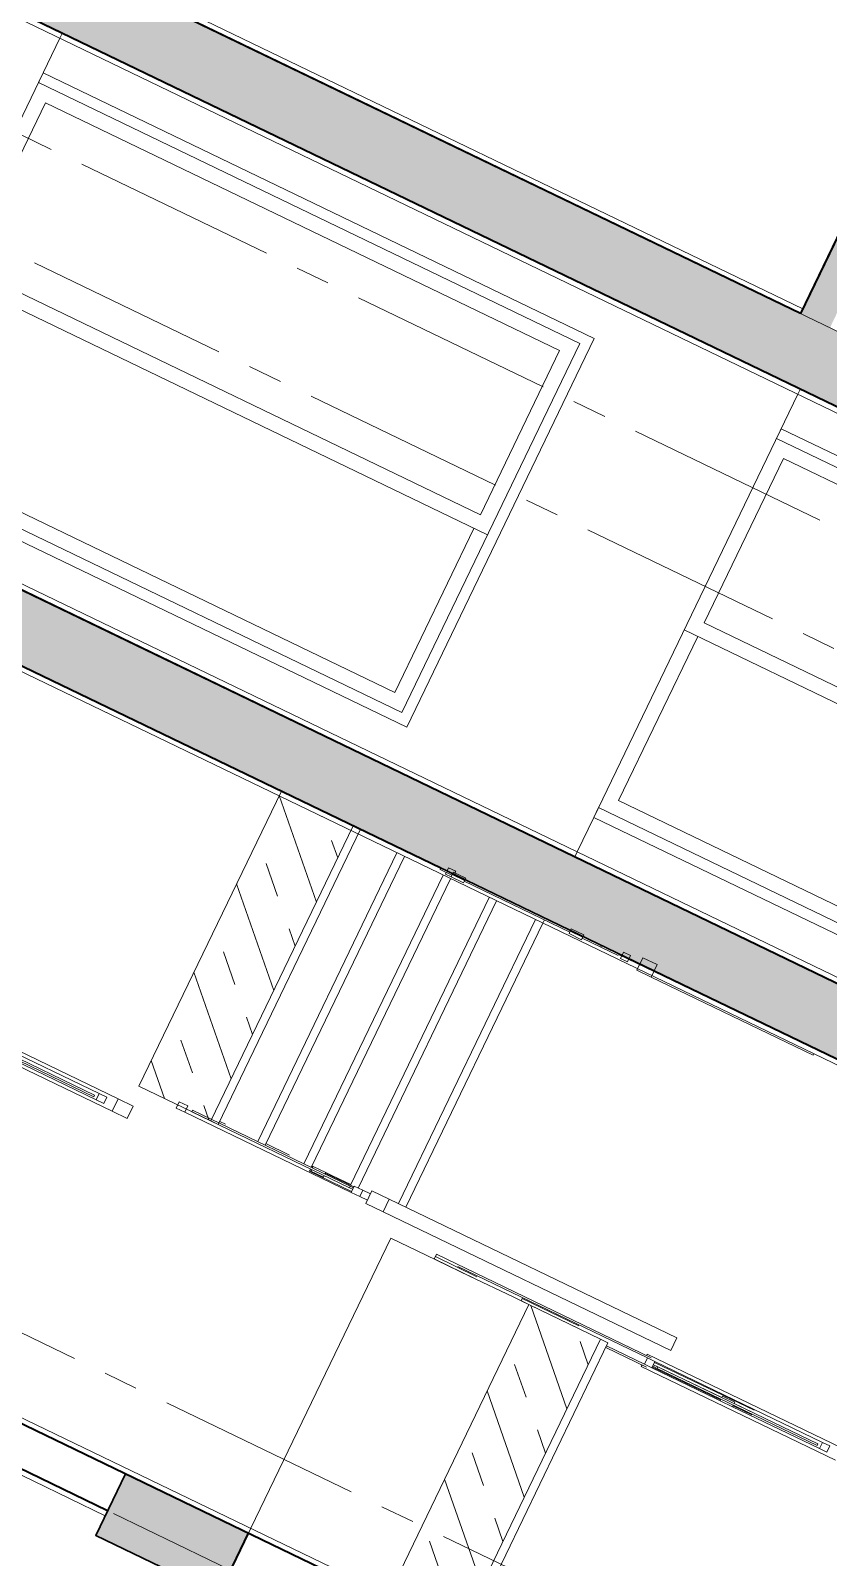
# Model space of a CAD drawing. Header units: millimetres. Extents: x 1373 to 40779, y 1939 to 6439.
# Drawn here: x 4789.5 to 4862.5, y 4574.2 to 4713.9 of the extents above; entities that cross this region are included whole.
import ezdxf

# ---------------------------------------------------------------- set-up
doc = ezdxf.new("R2010")
doc.units = ezdxf.units.MM
doc.linetypes.add('IMPORT-CENTER2', pattern=[112.5, 75, -12.5, 12.5, -12.5])
for name, color, linetype, lineweight in [('A-DETL', 6, 'Continuous', 30), ('A-DETL-GENF', 92, 'Continuous', 18), ('A-DOOR', 31, 'Continuous', 18), ('A-DOOR-FRAM', 31, 'Continuous', 18), ('A-FLOR-FNSH', 192, 'Continuous', 35), ('A-FLOR-HRAL', 11, 'Continuous', 18), ('A-WALL', 20, 'Continuous', 9), ('A-WALL-FNSH', 113, 'Continuous', 18), ('HESAPLAMALAR', 2, 'Continuous', 30), ('S-GRID', 252, 'IMPORT-CENTER2', 5), ('S-STRS', 31, 'Continuous', 18)]:
    doc.layers.add(name, color=color, linetype=linetype, lineweight=lineweight)

# ---------------------------------------------------------------- blocks, each defined once
blk = doc.blocks.new('Sliding Door - 2 Panel _AUS_ - ASANSÖR-2002816-Schnitt 1')
at = {"layer": 'A-DOOR-FRAM'}
for p, q in [((-959.29, 254), (-1117.29, 254)), ((-1117.29, 254), (-1117.29, 30)), ((-959.29, 30), (-959.29, 254)), ((-1113.29, 30), (-1113.29, 250)), ((-1113.29, 250), (-963.29, 250)), ((-1035.54, 30), (-1035.54, 250)), ((-963.29, 250), (-963.29, 30)), ((-1107.79, 35.5), (-1107.79, 244.5)), ((-1107.79, 244.5), (-1041.04, 244.5)), ((-1041.04, 244.5), (-1041.04, 35.5)), ((-1035.54, 244.5), (-968.79, 244.5)), ((-968.79, 244.5), (-968.79, 35.5)), ((-1041.04, 35.5), (-1107.79, 35.5)), ((-968.79, 35.5), (-1035.54, 35.5)), ((-1117.29, 30), (-1113.29, 30)), ((-963.29, 30), (-959.29, 30))]:
    blk.add_line(p, q, dxfattribs=at)
blk = doc.blocks.new('A$C30a75ea0')
at = {"layer": 'A-DETL-GENF'}
h = blk.add_hatch(dxfattribs=at)
h.set_pattern_fill('ANSI33', color=153, style=0)
h.set_pattern_definition([(45, (-27770.17, 3654.365), (-4.490128, 4.490128), []), (45, (-27765.68, 3654.365), (-4.490128, 4.490128), [3.175, -1.5875])])
h.paths.add_polyline_path([(1940.75, 535.19), (1940.75, 2323.19), (2190.75, 2323.19), (2190.75, 2285.19), (2215.75, 2285.19), (2215.75, 2323.19), (2791.04, 2323.19), (2791.04, 2285.19), (2816.04, 2285.19), (2816.04, 2323.19), (2997.07, 2323.19), (2997.07, 2335.19), (2190.75, 2335.19), (1940.75, 2335.19), (1940.75, 2500.19), (1700.75, 2500.19), (1700.75, 2335.19), (601.03, 2335.19), (601.03, 2323.19), (731.03, 2323.19), (731.03, 2285.19), (756.03, 2285.19), (756.03, 2323.19), (1245.75, 2323.19), (1245.75, 2285.19), (1270.75, 2285.19), (1270.75, 2323.19), (1700.75, 2323.19), (1700.75, 2035.19), (630.76, 2035.19), (630.76, 2023.19), (731.03, 2023.19), (731.03, 1985.19), (756.03, 1985.19), (756.03, 2023.19), (1245.75, 2023.19), (1245.75, 1985.19), (1270.75, 1985.19), (1270.75, 2023.19), (1700.75, 2023.19), (1700.75, 1735.19), (630.76, 1735.19), (630.76, 1723.19), (731.03, 1723.19), (731.03, 1685.19), (756.03, 1685.19), (756.03, 1723.19), (1245.75, 1723.19), (1245.75, 1685.19), (1270.75, 1685.19), (1270.75, 1723.19), (1700.75, 1723.19), (1700.75, 1435.19), (630.76, 1435.19), (630.76, 1423.19), (731.03, 1423.19), (731.03, 1385.19), (756.03, 1385.19), (756.03, 1423.19), (1245.75, 1423.19), (1245.75, 1385.19), (1270.75, 1385.19), (1270.75, 1423.19), (1700.75, 1423.19), (1700.75, 1135.19), (630.76, 1135.19), (630.76, 1123.19), (731.03, 1123.19), (731.03, 1085.19), (756.03, 1085.19), (756.03, 1123.19), (1245.75, 1123.19), (1245.75, 1085.19), (1270.75, 1085.19), (1270.75, 1123.19), (1700.75, 1123.19), (1700.75, 835.19), (731.03, 835.19), (731.03, 805.19), (430.71, 805.19), (430.72, 535.19), (430.72, 505.19), (731.03, 505.19), (731.03, 475.19), (1700.75, 475.19), (1700.75, 345.19), (1940.75, 345.19), (1940.75, 475.19), (2816.04, 475.19), (2866.04, 475.19), (2866.04, 535.19), (2816.04, 535.19), (2816.04, 835.19), (2791.9, 835.19), (2190.75, 835.19), (2190.75, 785.19), (2215.75, 785.19), (2215.75, 823.19), (2791.9, 823.19), (2791.9, 535.19)])
h.paths.add_polyline_path([(1915.75, 385.19), (1725.75, 385.19), (1725.75, 535.19), (1725.75, 2485.19), (1915.75, 2485.19), (1915.75, 2035.19), (1915.75, 535.19)], flags=16)
h.paths.add_polyline_path([(1700.75, 535.19), (455.71, 535.19), (455.71, 790.56), (731.03, 790.56), (756.03, 789.56), (756.03, 823.19), (1245.75, 823.19), (1245.75, 785.19), (1270.75, 785.19), (1270.75, 823.19), (1700.75, 823.19)], flags=16)
h = blk.add_hatch(dxfattribs=at)
h.set_pattern_fill('ANSI33', color=153, style=0)
h.set_pattern_definition([(45, (-23043.559, -2740.5665), (-4.490128, 4.490128), []), (45, (-23039.069, -2740.5665), (-4.490128, 4.490128), [3.175, -1.5875])])
h.paths.add_polyline_path([(2791.04, 1085.19), (2816.04, 1085.19), (2816.04, 1123.19), (2967.04, 1123.19), (2967.04, 1135.19), (2190.75, 1135.19), (2190.75, 1085.19), (2215.75, 1085.19), (2215.75, 1123.19), (2791.04, 1123.19)])
h.paths.add_polyline_path([(2816.04, 1423.19), (2967.04, 1423.19), (2967.04, 1435.19), (2190.75, 1435.19), (2190.75, 1385.19), (2215.75, 1385.19), (2215.75, 1423.19), (2791.04, 1423.19), (2791.04, 1385.19), (2816.04, 1385.19)])
h.paths.add_polyline_path([(2816.04, 1723.19), (2967.04, 1723.19), (2967.04, 1735.19), (2190.75, 1735.19), (2190.75, 1685.19), (2215.75, 1685.19), (2215.75, 1723.19), (2791.04, 1723.19), (2791.04, 1685.19), (2816.04, 1685.19)])
h.paths.add_polyline_path([(2816.04, 2023.19), (2967.04, 2023.19), (2967.04, 2035.19), (2190.75, 2035.19), (2063.29, 2035.19), (2063.29, 2023.19), (2190.75, 2023.19), (2190.75, 1985.19), (2215.75, 1985.19), (2215.75, 2023.19), (2791.04, 2023.19), (2791.04, 1985.19), (2816.04, 1985.19)])
at = {"layer": 'A-DETL'}
blk.add_line((1725.75, 2485.19), (1725.75, 535.19), dxfattribs=at)
for points in [[(1915.75, 535.19), (1915.75, 2035.19), (1915.75, 2485.19)], [(1940.75, 2323.19), (1940.75, 535.19)], [(630.76, 1735.19), (630.76, 1723.19), (731.03, 1723.19), (731.03, 1685.19), (756.03, 1685.19), (756.03, 1723.19), (1245.75, 1723.19), (1245.75, 1685.19), (1270.75, 1685.19), (1270.75, 1723.19), (1700.75, 1723.19)], [(2190.75, 1735.19), (2967.04, 1735.19), (2967.04, 1723.19), (2816.04, 1723.19), (2816.04, 1685.19), (2791.04, 1685.19), (2791.04, 1723.19), (2215.75, 1723.19), (2215.75, 1685.19), (2190.75, 1685.19), (2190.75, 1735.19)], [(1700.75, 1435.19), (1700.75, 1723.19)]]:
    blk.add_lwpolyline(points, dxfattribs=at)
at = {"layer": 'A-FLOR-FNSH', "color": 250}
for p, q in [((2967.04, 1735.19), (2190.75, 1735.19)), ((1270.75, 1723.19), (1700.75, 1723.19))]:
    blk.add_line(p, q, dxfattribs=at)
at = {"layer": 'A-FLOR-HRAL'}
for p, q in [((2068.21, 1917.15), (2068.21, 1838.21)), ((2072.02, 1913.06), (2069.48, 1913.06)), ((2069.48, 1913.06), (2069.48, 1910.02)), ((2072.02, 1910.02), (2072.02, 1913.06)), ((2073.29, 1917.15), (2073.29, 1838.21)), ((2069.48, 1910.02), (2069.48, 1841.94)), ((2069.48, 1910.02), (2072.02, 1910.02)), ((2071.38, 1908.75), (2070.75, 1908.75)), ((2070.75, 1908.75), (2070.75, 1843.7)), ((2071.38, 1843.7), (2071.38, 1908.75)), ((2072.02, 1910.02), (2072.02, 1874.74)), ((2069.8, 1841.94), (2069.8, 1882.36)), ((2071.7, 1874.74), (2071.7, 1882.36)), ((2070.75, 1874.74), (2070.11, 1874.74)), ((2070.11, 1874.74), (2070.11, 1869.66)), ((2072.02, 1874.74), (2071.38, 1874.74)), ((2072.02, 1869.66), (2072.02, 1874.74)), ((2070.11, 1869.66), (2070.75, 1869.66)), ((2071.38, 1869.66), (2072.02, 1869.66)), ((2071.7, 1841.94), (2071.7, 1869.67)), ((2071.7, 1868), (2072.02, 1868)), ((2072.02, 1869.66), (2072.02, 1868)), ((2072.02, 1868), (2072.02, 1841.94)), ((1942.75, 1845.38), (1943.29, 1845.38)), ((1943.29, 1845.38), (1943.29, 1779.51)), ((2058.21, 1845.38), (2063.29, 1845.38)), ((2058.21, 1845.38), (2058.21, 1728.5)), ((2063.29, 1728.5), (2063.29, 1845.38)), ((2068.84, 1752.84), (2068.84, 1840.08)), ((2072.02, 1841.94), (2069.48, 1841.94)), ((2069.48, 1841.94), (2069.48, 1838.9)), ((2070.75, 1843.7), (2071.38, 1843.7)), ((2070.75, 1841.94), (2070.75, 1843.7)), ((2071.38, 1843.7), (2071.38, 1841.94)), ((2072.02, 1838.9), (2072.02, 1841.94)), ((2072.65, 1823.43), (2072.65, 1840.08)), ((2068.84, 1838.21), (2068.21, 1838.21)), ((2069.48, 1838.9), (2072.02, 1838.9)), ((2069.48, 1838.9), (2069.48, 1761.83)), ((2072.02, 1838.9), (2072.02, 1823.43)), ((2073.29, 1838.21), (2072.65, 1838.21)), ((2069.8, 1788.13), (2069.8, 1811.19)), ((2069.8, 1788.13), (2070.75, 1788.13)), ((1938.21, 1779.51), (1938.21, 1773.72)), ((1943.29, 1779.51), (1938.21, 1779.51)), ((1943.29, 1773.72), (1943.29, 1779.51)), ((1938.21, 1773.72), (1943.29, 1773.72)), ((1939.48, 1769.35), (1939.48, 1766.45)), ((1942.02, 1769.35), (1939.48, 1769.35)), ((1942.02, 1766.45), (1942.02, 1769.35)), ((2069.8, 1752.84), (2069.8, 1769.74)), ((1939.48, 1766.45), (1942.02, 1766.45)), ((1940.75, 1765.18), (1940.75, 1758.14)), ((1941.38, 1758.14), (1941.38, 1765.18)), ((1941.38, 1758.14), (1940.75, 1758.14)), ((1940.75, 1758.14), (1940.75, 1750.61)), ((1941.38, 1750.61), (1941.38, 1758.14)), ((1940.11, 1750.61), (1940.11, 1745.53)), ((1940.11, 1750.61), (1942.02, 1750.61)), ((1942.02, 1745.53), (1942.02, 1750.61)), ((2068.84, 1752.84), (2069.8, 1752.84)), ((2069.8, 1752.84), (2070.75, 1752.84)), ((1940.11, 1745.53), (1942.02, 1745.53)), ((1940.75, 1745.53), (1940.75, 1702.64)), ((1941.38, 1702.64), (1941.38, 1745.53)), ((2063.29, 1728.5), (2058.21, 1728.5)), ((2058.21, 1728.5), (2058.21, 1721.43)), ((2063.29, 1721.43), (2063.29, 1728.5)), ((2058.21, 1721.43), (2063.29, 1721.43)), ((2059.48, 1721.43), (2059.48, 1718.34)), ((2062.02, 1718.34), (2059.48, 1718.34)), ((2059.48, 1718.34), (2059.48, 1714.81)), ((2062.02, 1718.34), (2062.02, 1721.43)), ((2062.02, 1714.81), (2062.02, 1718.34)), ((2059.48, 1714.81), (2062.02, 1714.81)), ((2059.48, 1713.44), (2059.48, 1705.74)), ((2059.8, 1714.81), (2059.8, 1703.27)), ((2060.11, 1713.54), (2060.11, 1714.81)), ((2060.11, 1713.54), (2060.11, 1649.49)), ((2060.75, 1713.54), (2060.11, 1713.54)), ((2060.75, 1714.81), (2060.75, 1713.54)), ((2060.75, 1649.49), (2060.75, 1713.54)), ((2061.7, 1697.69), (2061.7, 1714.81)), ((2062.02, 1647.22), (2062.02, 1714.81)), ((2059.48, 1703.28), (2059.48, 1705.74)), ((2059.8, 1705.74), (2059.48, 1705.74)), ((1940.11, 1702.64), (1940.11, 1697.56)), ((1940.11, 1702.64), (1942.02, 1702.64)), ((1942.02, 1697.56), (1942.02, 1702.64)), ((2060.11, 1703.28), (2059.48, 1703.28)), ((2059.48, 1703.28), (2059.48, 1698.2)), ((2061.38, 1703.28), (2060.75, 1703.28)), ((2061.38, 1698.2), (2061.38, 1703.28)), ((1939.48, 1698.23), (1939.48, 1695.33)), ((1940.11, 1698.23), (1939.48, 1698.23)), ((1939.48, 1695.33), (1940.75, 1695.33)), ((1940.11, 1697.56), (1942.02, 1697.56)), ((1940.75, 1697.56), (1940.75, 1692.8)), ((1941.38, 1692.8), (1941.38, 1697.56)), ((1941.38, 1695.33), (1942.02, 1695.33)), ((1942.02, 1695.33), (1942.02, 1697.56)), ((2059.48, 1698.2), (2059.48, 1697.69)), ((2059.48, 1698.2), (2060.11, 1698.2)), ((2059.8, 1698.2), (2059.8, 1697.69)), ((2060.75, 1698.2), (2061.38, 1698.2)), ((2060.75, 1697.69), (2061.7, 1697.69)), ((1940.75, 1692.8), (1941.38, 1692.8)), ((2059.48, 1688.62), (2059.48, 1678.94)), ((2059.48, 1662.49), (2059.48, 1660.19)), ((2060.11, 1649.49), (2060.75, 1649.49)), ((2062.02, 1647.22), (2059.48, 1647.22)), ((2059.48, 1647.22), (2059.48, 1643.69)), ((2062.02, 1643.69), (2062.02, 1647.22)), ((2059.48, 1643.69), (2062.02, 1643.69)), ((2073.29, 1629.26), (2068.21, 1629.26)), ((2068.21, 1629.26), (2068.21, 1623.07)), ((2073.29, 1623.07), (2073.29, 1629.26)), ((2068.21, 1623.07), (2068.21, 1539.2)), ((2068.21, 1623.07), (2073.29, 1623.07)), ((2073.29, 1623.07), (2073.29, 1539.2)), ((2072.02, 1619.1), (2069.48, 1619.1)), ((2069.48, 1619.1), (2069.48, 1616)), ((2069.48, 1616), (2069.48, 1547.98)), ((2069.48, 1616), (2072.02, 1616)), ((2072.02, 1616), (2072.02, 1619.1)), ((2072.02, 1616), (2072.02, 1578.82)), ((2071.38, 1614.73), (2070.75, 1614.73)), ((2070.75, 1614.73), (2070.75, 1549.8)), ((2071.38, 1549.8), (2071.38, 1614.73))]:
    blk.add_line(p, q, dxfattribs=at)
at = {"layer": 'A-FLOR-HRAL', "linetype": 'Continuous'}
for p, q in [((2070.75, 1874.74), (2070.75, 1882.36)), ((2070.75, 1841.94), (2070.75, 1869.66)), ((2070.75, 1788.13), (2070.75, 1811.24)), ((2070.75, 1752.84), (2070.75, 1769.74)), ((1941.07, 1745.53), (1941.07, 1750.61)), ((1941.07, 1697.56), (1941.07, 1702.64))]:
    blk.add_line(p, q, dxfattribs=at)
at = {"layer": 'A-WALL', "lineweight": 35}
for p, q in [((1725.75, 2335.19), (1725.75, 535.19)), ((1915.75, 535.19), (1915.75, 2335.19)), ((1940.75, 1765.18), (1940.75, 1978.31)), ((2190.75, 1843.7), (2190.75, 1623.7)), ((1700.75, 1723.19), (1700.75, 1435.19)), ((1940.75, 1450.35), (1940.75, 1692.8)), ((2205.75, 1685.19), (2205.75, 1435.19))]:
    blk.add_line(p, q, dxfattribs=at)
at = {"layer": 'A-WALL'}
for p, q in [((1741.75, 1735.19), (1741.75, 1959.19)), ((1899.75, 1959.19), (1899.75, 1735.19)), ((1727.75, 1735.19), (1899.75, 1735.19)), ((1899.75, 1735.19), (1913.75, 1735.19)), ((1741.75, 1435.19), (1741.75, 1659.19)), ((1741.75, 1659.19), (1899.75, 1659.19)), ((1899.75, 1659.19), (1899.75, 1435.19)), ((1913.75, 1435.19), (1727.75, 1435.19))]:
    blk.add_line(p, q, dxfattribs=at)
at = {"layer": 'A-WALL-FNSH', "color": 7, "lineweight": 9}
for p, q in [((1727.75, 535.19), (1727.75, 2335.19)), ((1913.75, 2335.19), (1913.75, 535.19)), ((1942.75, 535.19), (1942.75, 2323.19)), ((2188.75, 2023.19), (2188.75, 535.19)), ((1727.75, 1735.19), (1725.75, 1735.19)), ((1915.75, 1735.19), (1913.75, 1735.19)), ((1942.75, 1735.19), (1941.38, 1735.19)), ((2190.75, 1735.19), (2188.75, 1735.19)), ((1698.75, 1723.19), (1698.75, 1435.19)), ((2207.75, 1435.19), (2207.75, 1685.19)), ((1725.75, 1435.19), (1727.75, 1435.19))]:
    blk.add_line(p, q, dxfattribs=at)
at = {"layer": 'S-GRID', "lineweight": 18}
for p, q in [((1700.75, 0), (1700.75, 3015.89)), ((1765.75, 0), (1765.75, 3015.89)), ((1805.81, 0), (1805.81, 3015.89)), ((1940.75, 0), (1940.75, 3015.89)), ((2160.75, 0), (2160.75, 3015.89)), ((2205.75, 0), (2205.75, 3015.89))]:
    blk.add_line(p, q, dxfattribs=at)
at = {"layer": 'S-STRS'}
for p, q in [((2190.75, 1823.43), (2070.75, 1823.43)), ((2070.75, 1823.43), (2070.75, 1820.43)), ((2190.75, 1820.43), (2070.75, 1820.43)), ((2070.75, 1820.43), (2070.75, 1791.25)), ((2070.75, 1820.43), (2190.75, 1820.43)), ((2070.75, 1791.25), (2190.75, 1791.25)), ((2070.75, 1784.86), (2070.75, 1791.25)), ((2070.75, 1767.21), (2070.75, 1784.86)), ((2070.75, 1749.57), (2070.75, 1767.21)), ((2070.75, 1735.19), (2070.75, 1749.57)), ((1942.75, 1735.19), (2058.21, 1735.19)), ((2188.75, 1735.19), (2070.75, 1735.19)), ((2058.21, 1732.19), (1942.75, 1732.19)), ((1942.75, 1716.44), (2059.48, 1716.44)), ((2059.8, 1713.44), (1942.75, 1713.44)), ((1942.75, 1697.69), (2060.11, 1697.69)), ((2060.11, 1694.69), (1942.75, 1694.69)), ((1942.75, 1678.94), (2060.11, 1678.94)), ((2060.11, 1675.94), (1942.75, 1675.94)), ((2060.75, 1660.19), (1940.75, 1660.19)), ((1940.75, 1660.19), (1940.75, 1657.19)), ((2060.75, 1657.19), (1940.75, 1657.19)), ((1940.75, 1657.19), (1940.75, 1627.98)), ((1940.75, 1657.19), (2060.75, 1657.19)), ((2060.75, 1657.19), (2060.75, 1660.19)), ((2060.75, 1627.98), (2060.75, 1657.19)), ((1940.75, 1627.98), (2060.75, 1627.98))]:
    blk.add_line(p, q, dxfattribs=at)
at = {"layer": 'S-STRS', "linetype": 'Continuous'}
for p, q in [((2070.75, 1792.08), (2099.1, 1820.43)), ((2074.79, 1814.08), (2081.14, 1820.43)), ((2105.84, 1791.25), (2135.02, 1820.43)), ((2110.71, 1814.08), (2117.06, 1820.43)), ((2141.76, 1791.25), (2170.94, 1820.43)), ((2146.63, 1814.08), (2152.98, 1820.43)), ((2092.75, 1796.12), (2101.73, 1805.1)), ((2128.67, 1796.12), (2137.65, 1805.1)), ((2164.59, 1796.12), (2173.57, 1805.1)), ((1942.56, 1627.98), (1971.78, 1657.19)), ((1949.06, 1652.43), (1953.82, 1657.19)), ((1978.49, 1627.98), (2007.7, 1657.19)), ((1984.98, 1652.43), (1989.74, 1657.19)), ((2014.41, 1627.98), (2043.62, 1657.19)), ((2020.9, 1652.43), (2025.66, 1657.19)), ((2056.82, 1652.43), (2060.75, 1656.36)), ((1967.02, 1634.47), (1976, 1643.45)), ((2002.94, 1634.47), (2011.92, 1643.45)), ((2038.86, 1634.47), (2047.84, 1643.45)), ((2050.33, 1627.98), (2060.75, 1638.4))]:
    blk.add_line(p, q, dxfattribs=at)
at = {"layer": 'A-DOOR'}
for p in [(2859.04, 1705.19), (2859.04, 1405.19)]:
    blk.add_blockref('Sliding Door - 2 Panel _AUS_ - ASANSÖR-2002816-Schnitt 1', p, dxfattribs=at)

msp = doc.modelspace()

# ---------------------------------------------------------------- block references
at = {"layer": 'HESAPLAMALAR', "color": 4, "xscale": 0.2499999999999999, "yscale": 0.2499999999999999, "zscale": 0.2499999999999999, "rotation": 244.2513197565932}
msp.add_blockref('A$C30a75ea0', (4656.66, 5258.15), dxfattribs=at)

doc.saveas('drawing.dxf')
